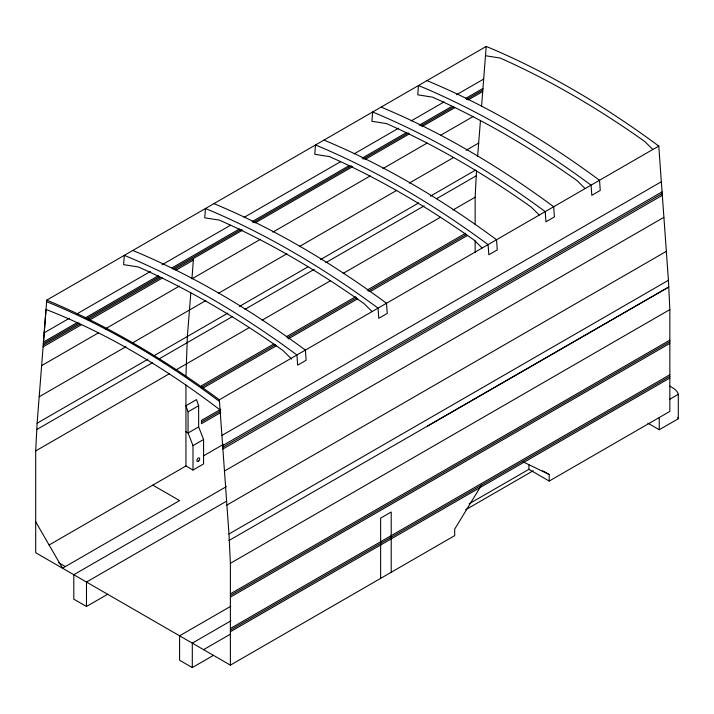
<?xml version="1.0" encoding="UTF-8"?>
<svg xmlns="http://www.w3.org/2000/svg" width="714" height="714" viewBox="0 0 714 714"><rect width="100%" height="100%" fill="white"/><g stroke="black" fill="none" stroke-linecap="round" stroke-linejoin="round"><path stroke-width="1.07" d="M481.504 485.127L454.693 529.11L454.693 535.625L230.381 665.136L35.7 552.734L35.7 450.918L37.11 423.223L46.758 300.139L486.207 46.428A877.676 506.726 60 0 1 658.781 146.058L668.429 280.281L669.839 309.608L669.839 411.416L549.218 481.058L528.904 469.33L469.098 503.852M475.149 224.473L475.149 197.207L476.506 170.566M193.476 258.477L191.941 278.853L260.387 239.342M481.548 106.547L486.207 46.428M190.834 292.82L187.354 336.481L185.943 376.198M477.621 156.277L480.468 120.479M44.161 332.813L69.276 318.319M77.005 313.857L150.404 271.481M161.998 264.787L230.568 225.196M244.09 217.386L340.676 161.632M354.198 153.822L398.626 128.172M411.175 120.925L444.019 101.959M456.576 94.712L483.619 79.102M43.474 342.06L77.273 322.549M85.002 318.087L158.401 275.729M171.922 267.928L239.529 228.917M252.087 221.67L349.628 165.38M362.185 158.133L406.614 132.501M419.163 125.253L452.007 106.306M465.528 98.496L482.914 88.465M79.084 322.996L43.349 343.621L46.017 309.448A764.194 441.207 60 0 1 220.073 409.934M86.813 318.533L159.249 276.737M172.77 268.937L241.341 229.364M252.934 222.679L351.44 165.827M363.033 159.142L408.426 132.947M420.983 125.7L453.818 106.752M466.376 99.505L482.789 90.026M43.233 345.174L79.834 324.058M87.536 319.613L160.73 277.371M174.216 269.597L242.644 230.104M255.175 222.875L352.537 166.692M365.068 159.454L409.408 133.866M421.947 126.637L454.72 107.725M468.214 99.933L482.673 91.588M43.108 346.87L81.628 324.62M89.339 320.175L162.533 277.916M176.019 270.133L193.351 260.119M41.698 365.604L98.523 332.795M105.261 328.904L179.419 286.082M272.918 232.104L370.28 175.894M382.82 168.656L427.159 143.05M440.654 135.258L473.436 116.337M39.225 396.752L125.905 346.709M132.652 342.818L205.864 300.549M218.395 293.311L286.841 253.8M299.371 246.562L396.734 190.352M409.265 183.114L453.613 157.508M466.144 150.279L478.675 143.041M37.11 423.223L147.869 359.276M153.644 355.947L227.846 313.107M239.413 306.431L307.859 266.911M320.39 259.673L418.716 202.901M430.292 196.225L475.595 170.066M36.762 429.542L152.332 362.81M159.07 358.919L232.309 316.632M244.848 309.403L314.258 269.33M325.825 262.645L424.152 205.882M436.682 198.644L476.211 175.822M35.7 450.918L169.575 373.627M175.349 370.289L249.57 327.44M262.1 320.202L330.546 280.691M343.077 273.453L440.449 217.243M452.979 210.005L475.149 197.207M273.739 344.032L201.464 385.756L201.464 387.39L275.666 344.55M286.269 336.803L355.652 296.738M367.219 290.062L465.51 233.308M287.233 337.874L356.616 297.809M368.183 291.133L466.474 234.388M202.428 388.461L276.63 345.621M288.197 338.945L357.58 298.88M370.111 291.651L467.438 235.459M188.059 411.826L198.644 405.713L196.528 399.608L185.943 405.713L188.059 411.826L188.059 433.005L193.003 445.625L193.003 470.062L185.943 465.992L49.087 545.005M46.758 300.139A877.676 506.726 60 0 1 219.332 399.778L658.781 146.058M220.742 409.283L201.464 420.412L201.464 423.67L220.724 412.549M201.464 422.036L220.635 410.969M198.644 405.713L198.644 426.892L188.059 433.005L185.943 431.783M193.003 445.625L203.579 439.521L198.644 426.892M230.381 665.136L230.381 563.319L228.971 534.001L221.92 435.442L661.369 181.731M203.258 455.996L223.455 444.331M222.625 445.625L662.074 191.905M222.741 447.321L662.19 193.601M222.857 449.017L662.315 195.306M193.003 470.062L203.579 463.948L203.579 439.521M224.392 471.079L663.841 217.359M226.392 486.618L73.792 574.725L73.792 599.162L86.483 606.489L107.725 594.226M226.463 501.237L86.483 582.053L86.483 606.489M226.856 505.084L666.305 251.364M228.971 534.001L668.429 280.281M427.659 425.99L668.777 287.001L228.971 540.516M230.381 563.319L669.839 309.608M230.381 593.861L669.839 340.15M230.381 595.494L669.839 341.774M230.381 597.118L669.839 343.407M230.765 606.275L179.598 635.808L179.598 660.245L192.298 667.572L213.54 655.309M230.925 620.832L192.298 643.144L192.298 667.572M230.381 628.481L669.839 374.761M230.381 630.105L669.839 376.394M230.381 631.738L669.839 378.018M203.579 649.66L230.381 634.184M465.626 509.769L533.233 470.74M669.732 399.26L678.3 394.315A19.947 11.522 0 0 0 672.659 387.8L669.777 386.131M647.875 423.17L659.254 429.748L678.3 418.752L678.3 394.315M485.466 55.737L500.157 58.039A889.153 513.357 60 0 1 644.831 141.568L652.748 149.413M522.407 461.512L549.218 474.542L549.218 481.058M542.756 470.812L549.218 474.542M152.796 485.127L179.598 500.603L62.502 568.21L35.7 521.782M58.628 562.712L65.322 566.577M585.025 188.514L577.117 180.66A889.153 513.357 60 0 0 432.443 97.14L417.752 94.828L418.484 85.519A877.676 506.726 60 0 1 591.067 185.158L591.799 195.315L600.269 190.433L599.528 180.267A877.676 506.726 60 0 0 426.954 80.628M539.177 214.976L531.261 207.131A889.153 513.357 60 0 0 386.595 123.611L371.905 121.3L372.637 111.991A877.676 506.726 60 0 1 545.219 211.63L545.951 221.786L554.421 216.904L553.68 206.739A877.676 506.726 60 0 0 381.106 107.1M482.039 247.963L474.132 240.118A889.153 513.357 60 0 0 329.457 156.598L314.767 154.286L315.508 144.978A877.676 506.726 60 0 1 488.081 244.616L488.813 254.773L497.283 249.891L496.542 239.726A877.676 506.726 60 0 0 323.969 140.087M372.003 311.5L364.086 303.655A889.153 513.357 60 0 0 219.412 220.126L204.731 217.815L205.462 208.506A877.676 506.726 60 0 1 378.045 308.145L378.777 318.31L387.247 313.419L386.506 303.254A877.676 506.726 60 0 0 213.932 203.624M291.642 359.088L282.967 350.485A889.153 513.357 60 0 0 138.302 266.956L123.611 264.653L124.343 255.344A877.676 506.726 60 0 1 296.926 354.974L297.658 365.14L306.127 360.258L305.387 350.092A877.676 506.726 60 0 0 132.813 250.453M219.332 399.778L221.92 435.442M659.254 417.529L659.254 429.748M528.904 464.984L528.904 469.33M475.149 240.752L475.149 252.658M391.21 572.28L391.21 512.009L380.633 518.114L380.633 578.385M185.943 384.944L185.943 465.992M46.633 301.665A836.13 482.744 60 0 1 219.448 401.438M677.881 417.538A19.947 11.522 0 0 1 678.3 418.752M198.653 461.039A1.999 1.151 -60 0 0 199.286 457.951A1.999 1.151 -60 0 0 196.93 460.039A1.999 1.151 -60 0 0 198.653 461.039"/></g></svg>
